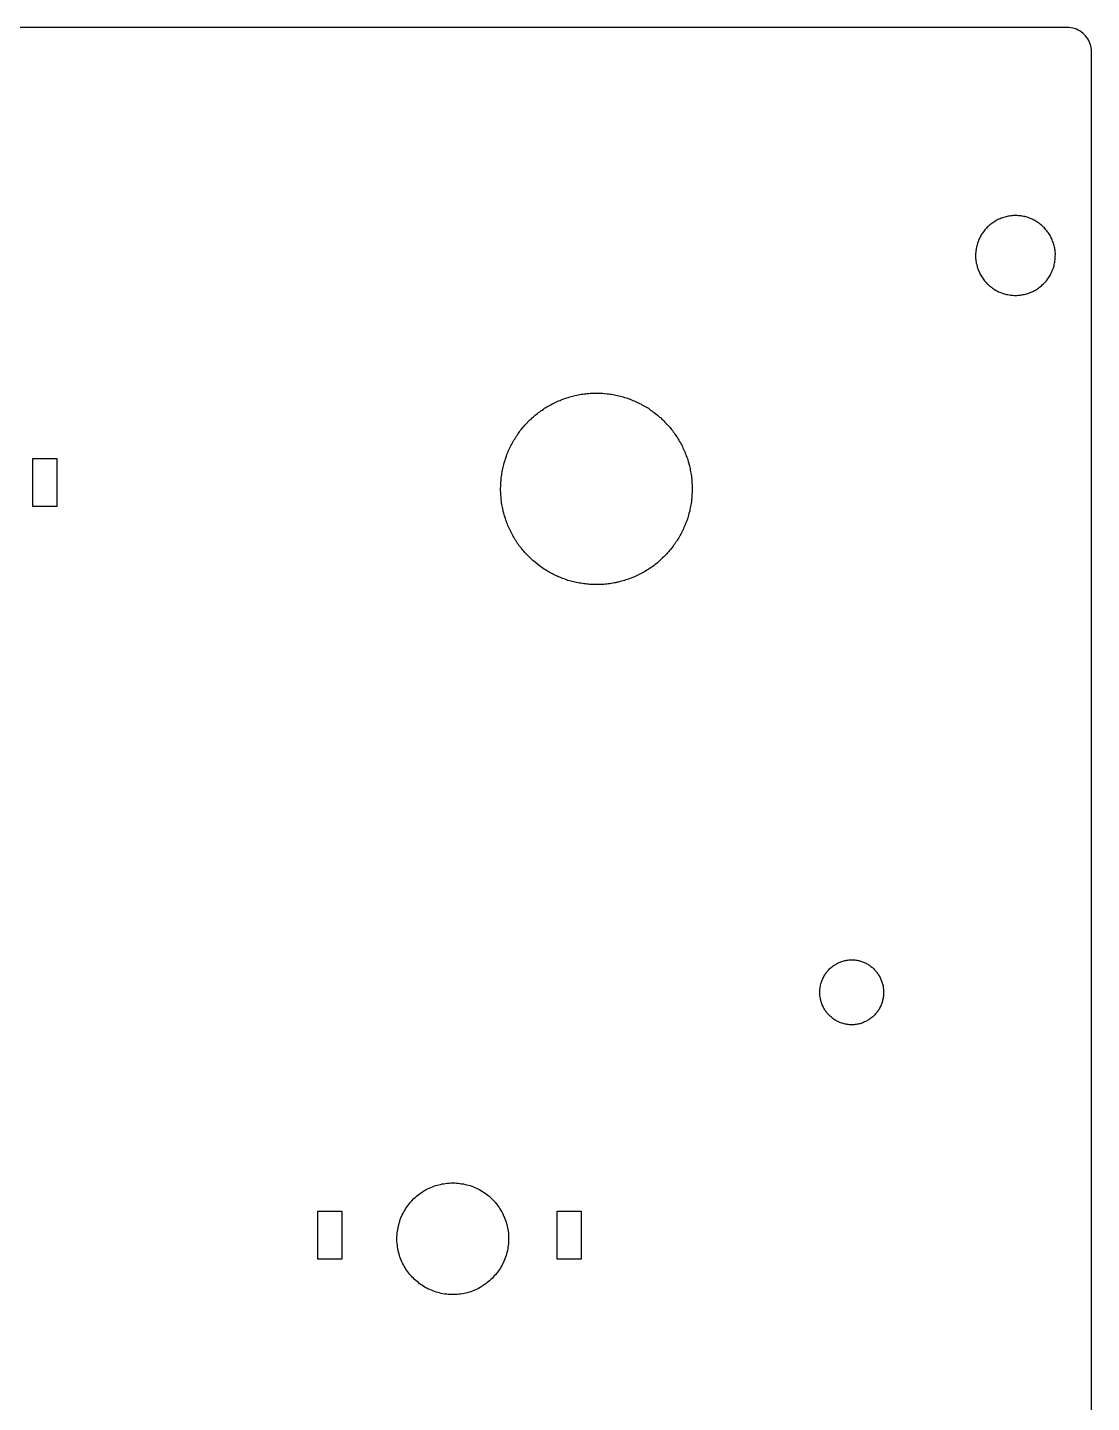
# Model space of a CAD drawing. Extents: x 14 to 160, y 773 to 1209.
# Drawn here: x 93.4 to 160.1, y 867.9 to 954.1 of the extents above; entities that cross this region are included whole.
import ezdxf

# ---------------------------------------------------------------- set-up
doc = ezdxf.new("R2010")
doc.units = 0

msp = doc.modelspace()

# ---------------------------------------------------------------- linework, layer by layer
at = {"layer": 'Bottom'}
for p, q in [((158.601419, 954.077134), (15.466, 954.077)), ((158.658151, 954.070678), (158.601419, 954.077134)), ((158.781089, 954.061236), (158.658151, 954.070678)), ((158.90088, 954.036058), (158.781089, 954.061236)), ((159.01436, 954.004504), (158.90088, 954.036058)), ((159.127848, 953.963509), (159.01436, 954.004504)), ((159.23187, 953.916218), (159.127848, 953.963509)), ((159.3359, 953.859486), (159.23187, 953.916218)), ((159.43362, 953.793312), (159.3359, 953.859486)), ((159.531348, 953.720844), (159.43362, 953.793312)), ((159.619609, 953.642), (159.531348, 953.720844)), ((159.701576, 953.553738), (159.619609, 953.642)), ((159.78034, 953.456019), (159.701576, 953.553738)), ((159.846514, 953.358291), (159.78034, 953.456019)), ((159.903246, 953.254269), (159.846514, 953.358291)), ((159.950536, 953.150239), (159.903246, 953.254269)), ((159.991531, 953.036751), (159.950536, 953.150239)), ((160.023085, 952.923271), (159.991531, 953.036751)), ((160.048263, 952.80348), (160.023085, 952.923271)), ((160.064, 952.69), (160.048263, 952.80348)), ((160.063544, 952.624554), (160.064, 952.69)), ((160.07, 952.593), (160.063544, 952.624554)), ((160.069882, 774.560965), (160.07, 952.593)), ((154.140372, 941.996884), (154.074198, 941.96533)), ((154.203399, 942.037879), (154.140372, 941.996884)), ((154.275867, 942.069433), (154.203399, 942.037879)), ((154.348336, 942.091464), (154.275867, 942.069433)), ((154.41451, 942.126165), (154.348336, 942.091464)), ((154.486979, 942.148277), (154.41451, 942.126165)), ((154.631989, 942.198714), (154.486979, 942.148277)), ((154.713947, 942.214451), (154.631989, 942.198714)), ((154.786416, 942.230187), (154.713947, 942.214451)), ((154.86526, 942.245924), (154.786416, 942.230187)), ((154.937729, 942.26166), (154.86526, 942.245924)), ((155.019687, 942.271102), (154.937729, 942.26166)), ((155.098531, 942.277558), (155.019687, 942.271102)), ((155.171, 942.287), (155.098531, 942.277558)), ((155.414578, 942.287957), (155.171, 942.287)), ((155.496537, 942.278515), (155.414578, 942.287957)), ((155.575381, 942.272059), (155.496537, 942.278515)), ((155.657348, 942.262617), (155.575381, 942.272059)), ((155.729816, 942.246881), (155.657348, 942.262617)), ((155.811775, 942.240425), (155.729816, 942.246881)), ((155.884324, 942.221541), (155.811775, 942.240425)), ((155.963088, 942.19951), (155.884324, 942.221541)), ((156.035637, 942.183773), (155.963088, 942.19951)), ((156.108105, 942.158595), (156.035637, 942.183773)), ((156.180574, 942.127041), (156.108105, 942.158595)), ((156.246748, 942.101863), (156.180574, 942.127041)), ((156.39175, 942.038836), (156.246748, 942.101863)), ((156.457924, 942.004135), (156.39175, 942.038836)), ((156.520951, 941.972582), (156.457924, 942.004135)), ((153.20426, 941.148872), (153.163265, 941.082698)), ((153.25155, 941.205604), (153.20426, 941.148872)), ((153.292546, 941.268631), (153.25155, 941.205604)), ((153.339836, 941.325363), (153.292546, 941.268631)), ((153.390274, 941.391537), (153.339836, 941.325363)), ((153.484846, 941.505017), (153.390274, 941.391537)), ((153.535283, 941.552307), (153.484846, 941.505017)), ((153.592016, 941.609039), (153.535283, 941.552307)), ((153.648748, 941.65633), (153.592016, 941.609039)), ((153.70548, 941.706767), (153.648748, 941.65633)), ((153.759065, 941.754057), (153.70548, 941.706767)), ((153.825239, 941.795053), (153.759065, 941.754057)), ((153.881971, 941.842343), (153.825239, 941.795053)), ((153.944997, 941.883339), (153.881971, 941.842343)), ((154.011171, 941.924334), (153.944997, 941.883339)), ((154.074198, 941.96533), (154.011171, 941.924334)), ((156.583977, 941.931586), (156.520951, 941.972582)), ((156.650151, 941.89059), (156.583977, 941.931586)), ((156.713178, 941.852742), (156.650151, 941.89059)), ((156.779352, 941.811746), (156.713178, 941.852742)), ((156.836084, 941.764456), (156.779352, 941.811746)), ((156.892816, 941.714019), (156.836084, 941.764456)), ((156.955843, 941.666729), (156.892816, 941.714019)), ((157.006281, 941.616291), (156.955843, 941.666729)), ((157.063013, 941.562706), (157.006281, 941.616291)), ((157.116597, 941.512269), (157.063013, 941.562706)), ((157.167035, 941.455537), (157.116597, 941.512269)), ((157.214325, 941.398805), (157.167035, 941.455537)), ((157.264763, 941.342072), (157.214325, 941.398805)), ((157.312053, 941.279046), (157.264763, 941.342072)), ((157.353048, 941.222314), (157.312053, 941.279046)), ((157.390897, 941.159287), (157.353048, 941.222314)), ((157.431892, 941.093113), (157.390897, 941.159287)), ((152.857412, 940.301062), (152.841675, 940.228594)), ((152.873148, 940.383029), (152.857412, 940.301062)), ((152.898326, 940.455498), (152.873148, 940.383029)), ((152.920358, 940.527966), (152.898326, 940.455498)), ((152.936094, 940.600516), (152.920358, 940.527966)), ((152.970795, 940.672984), (152.936094, 940.600516)), ((152.992907, 940.745533), (152.970795, 940.672984)), ((153.027608, 940.818002), (152.992907, 940.745533)), ((153.059162, 940.881029), (153.027608, 940.818002)), ((153.090715, 940.947203), (153.059162, 940.881029)), ((153.131711, 941.019671), (153.090715, 940.947203)), ((153.163265, 941.082698), (153.131711, 941.019671)), ((157.472888, 941.030086), (157.431892, 941.093113)), ((157.513883, 940.963912), (157.472888, 941.030086)), ((157.545437, 940.900885), (157.513883, 940.963912)), ((157.576991, 940.828417), (157.545437, 940.900885)), ((157.611692, 940.762243), (157.576991, 940.828417)), ((157.633804, 940.689694), (157.611692, 940.762243)), ((157.668505, 940.617225), (157.633804, 940.689694)), ((157.690536, 940.544756), (157.668505, 940.617225)), ((157.706272, 940.472207), (157.690536, 940.544756)), ((157.731451, 940.399739), (157.706272, 940.472207)), ((157.747187, 940.31778), (157.731451, 940.399739)), ((157.762924, 940.24523), (157.747187, 940.31778)), ((152.816335, 939.995371), (152.806893, 939.913412)), ((152.806893, 939.913412), (152.807, 939.608)), ((152.807, 939.608), (152.816442, 939.526041)), ((152.825777, 940.074134), (152.816335, 939.995371)), ((152.816442, 939.526041), (152.825884, 939.453492)), ((152.832233, 940.14975), (152.825777, 940.074134)), ((152.825884, 939.453492), (152.84162, 939.374729)), ((152.841675, 940.228594), (152.832233, 940.14975)), ((157.77866, 940.166467), (157.762924, 940.24523)), ((157.772228, 939.375098), (157.778684, 939.453861)), ((157.788102, 940.093918), (157.77866, 940.166467)), ((157.778684, 939.453861), (157.794421, 939.52641)), ((157.794558, 940.011959), (157.788102, 940.093918)), ((157.794, 939.608), (157.803442, 939.689959)), ((157.794421, 939.52641), (157.794, 939.608)), ((157.804, 939.93), (157.794558, 940.011959)), ((157.803442, 939.689959), (157.804, 939.93)), ((152.84162, 939.374729), (152.848076, 939.302179)), ((152.848076, 939.302179), (152.873255, 939.22022)), ((152.873255, 939.22022), (152.904808, 939.07521)), ((152.904808, 939.07521), (152.929987, 939.002742)), ((152.929987, 939.002742), (152.952018, 938.930273)), ((152.952018, 938.930273), (152.986719, 938.857724)), ((152.986719, 938.857724), (153.008831, 938.785255)), ((153.008831, 938.785255), (153.043532, 938.712706)), ((153.043532, 938.712706), (153.075085, 938.646532)), ((153.075085, 938.646532), (153.116081, 938.583505)), ((153.116081, 938.583505), (153.153929, 938.517331)), ((157.456933, 938.517692), (157.497929, 938.583866)), ((157.497929, 938.583866), (157.529483, 938.646893)), ((157.529483, 938.646893), (157.561036, 938.713067)), ((157.561036, 938.713067), (157.59259, 938.785616)), ((157.59259, 938.785616), (157.627291, 938.858085)), ((157.627291, 938.858085), (157.649403, 938.930634)), ((157.649403, 938.930634), (157.684104, 939.003103)), ((157.684104, 939.003103), (157.69984, 939.075572)), ((157.69984, 939.075572), (157.721872, 939.148121)), ((157.721872, 939.148121), (157.740755, 939.220589)), ((157.740755, 939.220589), (157.756492, 939.302548)), ((157.756492, 939.302548), (157.772228, 939.375098)), ((153.153929, 938.517331), (153.18863, 938.454305)), ((153.18863, 938.454305), (153.229626, 938.388131)), ((153.229626, 938.388131), (153.276916, 938.325104)), ((153.276916, 938.325104), (153.317912, 938.268372)), ((153.317912, 938.268372), (153.365202, 938.205345)), ((153.365202, 938.205345), (153.412492, 938.148613)), ((153.412492, 938.148613), (153.46293, 938.091881)), ((153.46293, 938.091881), (153.519662, 938.041443)), ((153.519662, 938.041443), (153.566952, 937.984711)), ((153.566952, 937.984711), (153.68044, 937.890139)), ((153.68044, 937.890139), (153.737172, 937.839701)), ((153.737172, 937.839701), (153.800199, 937.792411)), ((153.800199, 937.792411), (153.856931, 937.745121)), ((153.856931, 937.745121), (153.923105, 937.704125)), ((153.923105, 937.704125), (153.986131, 937.66313)), ((156.624755, 937.663483), (156.690929, 937.704479)), ((156.690929, 937.704479), (156.753956, 937.745474)), ((156.753956, 937.745474), (156.810688, 937.792764)), ((156.810688, 937.792764), (156.876862, 937.840055)), ((156.876862, 937.840055), (156.933594, 937.890492)), ((156.933594, 937.890492), (156.987179, 937.937782)), ((156.987179, 937.937782), (157.037616, 937.985072)), ((157.037616, 937.985072), (157.094348, 938.041805)), ((157.094348, 938.041805), (157.141639, 938.092242)), ((157.141639, 938.092242), (157.198371, 938.148974)), ((157.198371, 938.148974), (157.245661, 938.205706)), ((157.245661, 938.205706), (157.286656, 938.268733)), ((157.286656, 938.268733), (157.337094, 938.325465)), ((157.337094, 938.325465), (157.374942, 938.388492)), ((157.374942, 938.388492), (157.415938, 938.454666)), ((157.415938, 938.454666), (157.456933, 938.517692)), ((153.986131, 937.66313), (154.052305, 937.622134)), ((154.052305, 937.622134), (154.115332, 937.590581)), ((154.115332, 937.590581), (154.181506, 937.549585)), ((154.181506, 937.549585), (154.244533, 937.518031)), ((154.244533, 937.518031), (154.317001, 937.486478)), ((154.317001, 937.486478), (154.38947, 937.461299)), ((154.38947, 937.461299), (154.461939, 937.429745)), ((154.461939, 937.429745), (154.534407, 937.404567)), ((154.534407, 937.404567), (154.606957, 937.388831)), ((154.606957, 937.388831), (154.679425, 937.363652)), ((154.679425, 937.363652), (154.751894, 937.347916)), ((154.751894, 937.347916), (154.833861, 937.332179)), ((154.833861, 937.332179), (154.906329, 937.316443)), ((154.906329, 937.316443), (154.988288, 937.307001)), ((154.988288, 937.307001), (155.067132, 937.300545)), ((155.067132, 937.300545), (155.139601, 937.291103)), ((155.139601, 937.291103), (155.22156, 937.284647)), ((155.22156, 937.284647), (155.301, 937.285)), ((155.301, 937.285), (155.383, 937.285)), ((155.383, 937.285), (155.464967, 937.291456)), ((155.464967, 937.291456), (155.54373, 937.300898)), ((155.54373, 937.300898), (155.625689, 937.307354)), ((155.625689, 937.307354), (155.698158, 937.316796)), ((155.698158, 937.316796), (155.777002, 937.332532)), ((155.777002, 937.332532), (155.852618, 937.348269)), ((155.852618, 937.348269), (155.931461, 937.364005)), ((155.931461, 937.364005), (156.00393, 937.389184)), ((156.00393, 937.389184), (156.076399, 937.40492)), ((156.076399, 937.40492), (156.148867, 937.430099)), ((156.148867, 937.430099), (156.221417, 937.461652)), ((156.221417, 937.461652), (156.293885, 937.486831)), ((156.293885, 937.486831), (156.360059, 937.518384)), ((156.360059, 937.518384), (156.432528, 937.549938)), ((156.432528, 937.549938), (156.495554, 937.590934)), ((156.495554, 937.590934), (156.561728, 937.622487)), ((156.561728, 937.622487), (156.624755, 937.663483)), ((126.92675, 930.777773), (127.008717, 930.812474)), ((127.008717, 930.812474), (127.096978, 930.834586)), ((127.096978, 930.834586), (127.185248, 930.869287)), ((127.185248, 930.869287), (127.276665, 930.891399)), ((127.276665, 930.891399), (127.364927, 930.922952)), ((127.364927, 930.922952), (127.541458, 930.97339)), ((127.541458, 930.97339), (127.629727, 930.989126)), ((127.629727, 930.989126), (127.717989, 931.014305)), ((127.717989, 931.014305), (127.815717, 931.036417)), ((127.815717, 931.036417), (127.903978, 931.052153)), ((127.903978, 931.052153), (128.001706, 931.071037)), ((128.001706, 931.071037), (128.089967, 931.086773)), ((128.089967, 931.086773), (128.187687, 931.10251)), ((128.187687, 931.10251), (128.275957, 931.108966)), ((128.275957, 931.108966), (128.373676, 931.124702)), ((128.373676, 931.124702), (128.468249, 931.134144)), ((128.468249, 931.134144), (128.559666, 931.143586)), ((128.559666, 931.143586), (128.654238, 931.150042)), ((128.654238, 931.150042), (128.752, 931.151)), ((128.752, 931.151), (128.849728, 931.160442)), ((128.849728, 931.160442), (129.042, 931.16)), ((129.042, 931.16), (129.237, 931.16)), ((129.237, 931.16), (129.331564, 931.150558)), ((129.331564, 931.150558), (129.43, 931.15)), ((129.43, 931.15), (129.518262, 931.143544)), ((129.518262, 931.143544), (129.713709, 931.12466)), ((129.713709, 931.12466), (129.808281, 931.108924)), ((129.808281, 931.108924), (129.899698, 931.102468)), ((129.899698, 931.102468), (129.99427, 931.086731)), ((129.99427, 931.086731), (130.082532, 931.070995)), ((130.082532, 931.070995), (130.180251, 931.052111)), ((130.180251, 931.052111), (130.268521, 931.036374)), ((130.268521, 931.036374), (130.356783, 931.014263)), ((130.356783, 931.014263), (130.45451, 930.989084)), ((130.45451, 930.989084), (130.542772, 930.973348)), ((130.542772, 930.973348), (130.634189, 930.948169)), ((130.634189, 930.948169), (130.722459, 930.922991)), ((130.722459, 930.922991), (130.81072, 930.891437)), ((130.81072, 930.891437), (130.89899, 930.869325)), ((130.89899, 930.869325), (130.980949, 930.834624)), ((130.980949, 930.834624), (131.069219, 930.812513)), ((131.069219, 930.812513), (131.15748, 930.777812)), ((125.353802, 929.891768), (125.419976, 929.9485)), ((125.419976, 929.9485), (125.492444, 929.99579)), ((125.492444, 929.99579), (125.564913, 930.052522)), ((125.564913, 930.052522), (125.643757, 930.099812)), ((125.643757, 930.099812), (125.716225, 930.156544)), ((125.716225, 930.156544), (125.791841, 930.206982)), ((125.791841, 930.206982), (125.870685, 930.254272)), ((125.870685, 930.254272), (125.943154, 930.301562)), ((125.943154, 930.301562), (126.025121, 930.342558)), ((126.025121, 930.342558), (126.103884, 930.389848)), ((126.103884, 930.389848), (126.176433, 930.430844)), ((126.176433, 930.430844), (126.258392, 930.481281)), ((126.258392, 930.481281), (126.340351, 930.51913)), ((126.340351, 930.51913), (126.419195, 930.560125)), ((126.419195, 930.560125), (126.507457, 930.601121)), ((126.507457, 930.601121), (126.589424, 930.632674)), ((126.589424, 930.632674), (126.671383, 930.67367)), ((126.671383, 930.67367), (126.759644, 930.705224)), ((126.759644, 930.705224), (126.838488, 930.746219)), ((126.838488, 930.746219), (126.92675, 930.777773)), ((131.15748, 930.777812), (131.239439, 930.746258)), ((131.239439, 930.746258), (131.327709, 930.705262)), ((131.327709, 930.705262), (131.406553, 930.673709)), ((131.406553, 930.673709), (131.494814, 930.632713)), ((131.494814, 930.632713), (131.576773, 930.601159)), ((131.576773, 930.601159), (131.65874, 930.560164)), ((131.65874, 930.560164), (131.737503, 930.519168)), ((131.737503, 930.519168), (131.819462, 930.48132)), ((131.819462, 930.48132), (131.898306, 930.430882)), ((131.898306, 930.430882), (131.980265, 930.389887)), ((131.980265, 930.389887), (132.062232, 930.342597)), ((132.062232, 930.342597), (132.134701, 930.301601)), ((132.134701, 930.301601), (132.213545, 930.254311)), ((132.213545, 930.254311), (132.295504, 930.207021)), ((132.295504, 930.207021), (132.367972, 930.156583)), ((132.367972, 930.156583), (132.440521, 930.099851)), ((132.440521, 930.099851), (132.51299, 930.052561)), ((132.51299, 930.052561), (132.585459, 929.995829)), ((132.585459, 929.995829), (132.658008, 929.948538)), ((132.658008, 929.948538), (132.875519, 929.778309)), ((124.442941, 929.018723), (124.505968, 929.084897)), ((124.505968, 929.084897), (124.5627, 929.157366)), ((124.5627, 929.157366), (124.619432, 929.220393)), ((124.619432, 929.220393), (124.877922, 929.478883)), ((124.877922, 929.478883), (124.944096, 929.535615)), ((124.944096, 929.535615), (125.007122, 929.601789)), ((125.007122, 929.601789), (125.073296, 929.658521)), ((125.073296, 929.658521), (125.145765, 929.721548)), ((125.145765, 929.721548), (125.208792, 929.77828)), ((125.208792, 929.77828), (125.353802, 929.891768)), ((132.875519, 929.778309), (132.941693, 929.721577)), ((132.941693, 929.721577), (133.00472, 929.658551)), ((133.00472, 929.658551), (133.077188, 929.601819)), ((133.077188, 929.601819), (133.143362, 929.535645)), ((133.143362, 929.535645), (133.206389, 929.478912)), ((133.206389, 929.478912), (133.272563, 929.415886)), ((133.272563, 929.415886), (133.33559, 929.349712)), ((133.33559, 929.349712), (133.401764, 929.286685)), ((133.401764, 929.286685), (133.458496, 929.220511)), ((133.458496, 929.220511), (133.521522, 929.157484)), ((133.521522, 929.157484), (133.578255, 929.085016)), ((133.578255, 929.085016), (133.634987, 929.018842)), ((123.828225, 928.132952), (123.869221, 928.205421)), ((123.869221, 928.205421), (123.919658, 928.284265)), ((123.919658, 928.284265), (123.966948, 928.366223)), ((123.966948, 928.366223), (124.014239, 928.438773)), ((124.014239, 928.438773), (124.064676, 928.511241)), ((124.064676, 928.511241), (124.121408, 928.5932)), ((124.121408, 928.5932), (124.168698, 928.66575)), ((124.168698, 928.66575), (124.225431, 928.738218)), ((124.225431, 928.738218), (124.272721, 928.810687)), ((124.272721, 928.810687), (124.329453, 928.873713)), ((124.329453, 928.873713), (124.442941, 929.018723)), ((133.634987, 929.018842), (133.748475, 928.873832)), ((133.748475, 928.873832), (133.805207, 928.810805)), ((133.805207, 928.810805), (133.861939, 928.738336)), ((133.861939, 928.738336), (133.915524, 928.665868)), ((133.915524, 928.665868), (133.965961, 928.593319)), ((133.965961, 928.593319), (134.013251, 928.51136)), ((134.013251, 928.51136), (134.069983, 928.438891)), ((134.069983, 928.438891), (134.117274, 928.366342)), ((134.117274, 928.366342), (134.167711, 928.284383)), ((134.167711, 928.284383), (134.208707, 928.205539)), ((134.208707, 928.205539), (134.255997, 928.13307)), ((123.434006, 927.31024), (123.475001, 927.389003)), ((123.475001, 927.389003), (123.506555, 927.477273)), ((123.506555, 927.477273), (123.538109, 927.559232)), ((123.538109, 927.559232), (123.579104, 927.647501)), ((123.579104, 927.647501), (123.6201, 927.72946)), ((123.6201, 927.72946), (123.661095, 927.808304)), ((123.661095, 927.808304), (123.698944, 927.890263)), ((123.698944, 927.890263), (123.739939, 927.969026)), ((123.739939, 927.969026), (123.780935, 928.050993)), ((123.780935, 928.050993), (123.828225, 928.132952)), ((134.255997, 928.13307), (134.303287, 928.051111)), ((134.303287, 928.051111), (134.344283, 927.969144)), ((134.344283, 927.969144), (134.385278, 927.890381)), ((134.385278, 927.890381), (134.426274, 927.808422)), ((134.426274, 927.808422), (134.46727, 927.729578)), ((134.46727, 927.729578), (134.505118, 927.64762)), ((134.505118, 927.64762), (134.539819, 927.55935)), ((134.539819, 927.55935), (134.577667, 927.477391)), ((134.577667, 927.477391), (134.612368, 927.389121)), ((134.612368, 927.389121), (134.643922, 927.310358)), ((93.7292, 924.064), (93.7292, 927.068)), ((93.7292, 927.068), (95.2297, 927.068)), ((95.2297, 927.068), (95.2297, 924.064)), ((123.159787, 926.332979), (123.191341, 926.50951)), ((123.191341, 926.50951), (123.216519, 926.60723)), ((123.216519, 926.60723), (123.241698, 926.6955)), ((123.241698, 926.6955), (123.263729, 926.783761)), ((123.263729, 926.783761), (123.314166, 926.960292)), ((123.314166, 926.960292), (123.34572, 927.051717)), ((123.34572, 927.051717), (123.377274, 927.139979)), ((123.377274, 927.139979), (123.402452, 927.218823)), ((123.402452, 927.218823), (123.434006, 927.31024)), ((134.643922, 927.310358), (134.675476, 927.218941)), ((134.675476, 927.218941), (134.707029, 927.140097)), ((134.707029, 927.140097), (134.74173, 927.051836)), ((134.74173, 927.051836), (134.763761, 926.960411)), ((134.763761, 926.960411), (134.795315, 926.872149)), ((134.795315, 926.872149), (134.870931, 926.607348)), ((134.870931, 926.607348), (134.886667, 926.509628)), ((134.886667, 926.509628), (134.908699, 926.421367)), ((123.055442, 925.58272), (123.061898, 925.677292)), ((123.061898, 925.677292), (123.07134, 925.775012)), ((123.07134, 925.775012), (123.077796, 925.863281)), ((123.077796, 925.863281), (123.093532, 925.961001)), ((123.093532, 925.961001), (123.112416, 926.04927)), ((123.112416, 926.04927), (123.118872, 926.14699)), ((123.118872, 926.14699), (123.134609, 926.23526)), ((123.134609, 926.23526), (123.159787, 926.332979)), ((134.908699, 926.421367), (134.924435, 926.333097)), ((134.924435, 926.333097), (134.943319, 926.235377)), ((134.943319, 926.235377), (134.974873, 926.058846)), ((134.974873, 926.058846), (134.990609, 925.961119)), ((134.990609, 925.961119), (134.997065, 925.863399)), ((134.997065, 925.863399), (135.015949, 925.775129)), ((135.015949, 925.775129), (135.022405, 925.67741)), ((135.022405, 925.67741), (135.031847, 925.582838)), ((123.039, 925.196), (123.045456, 925.293728)), ((123.039544, 925.041728), (123.039, 925.196)), ((123.046, 924.944), (123.039544, 925.041728)), ((123.045456, 925.293728), (123.046, 925.485)), ((123.046, 925.485), (123.055442, 925.58272)), ((123.046018, 924.849334), (123.046, 924.944)), ((123.05546, 924.751607), (123.046018, 924.849334)), ((135.031544, 924.81673), (135.022102, 924.719011)), ((135.031847, 925.582838), (135.031, 925.485)), ((135.031, 925.485), (135.037456, 925.38728)), ((135.038, 924.905), (135.031544, 924.81673)), ((135.037456, 925.38728), (135.038, 924.905)), ((95.2297, 924.064), (93.7292, 924.064)), ((123.061916, 924.663345), (123.05546, 924.751607)), ((123.071358, 924.565617), (123.061916, 924.663345)), ((123.077814, 924.467898), (123.071358, 924.565617)), ((123.093551, 924.379636), (123.077814, 924.467898)), ((123.102993, 924.285064), (123.093551, 924.379636)), ((123.118729, 924.187336), (123.102993, 924.285064)), ((123.150283, 924.010805), (123.118729, 924.187336)), ((123.169167, 923.913085), (123.150283, 924.010805)), ((123.191198, 923.824824), (123.169167, 923.913085)), ((134.924213, 923.968751), (134.902182, 923.880489)), ((134.943097, 924.057021), (134.924213, 923.968751)), ((134.958833, 924.15474), (134.943097, 924.057021)), ((134.97457, 924.24301), (134.958833, 924.15474)), ((134.990306, 924.337574), (134.97457, 924.24301)), ((134.996762, 924.435302), (134.990306, 924.337574)), ((135.006204, 924.523563), (134.996762, 924.435302)), ((135.015646, 924.621291), (135.006204, 924.523563)), ((135.022102, 924.719011), (135.015646, 924.621291)), ((123.206934, 923.733399), (123.191198, 923.824824)), ((123.232113, 923.645137), (123.206934, 923.733399)), ((123.257291, 923.550565), (123.232113, 923.645137)), ((123.279322, 923.459148), (123.257291, 923.550565)), ((123.314023, 923.370886), (123.279322, 923.459148)), ((123.336135, 923.292042), (123.314023, 923.370886)), ((123.370836, 923.203773), (123.336135, 923.292042)), ((123.40239, 923.112356), (123.370836, 923.203773)), ((123.433943, 923.024094), (123.40239, 923.112356)), ((134.668878, 923.079793), (134.634177, 922.991531)), ((134.700432, 923.161752), (134.668878, 923.079793)), ((134.763459, 923.338283), (134.700432, 923.161752)), ((134.813896, 923.514814), (134.763459, 923.338283)), ((134.836008, 923.606231), (134.813896, 923.514814)), ((134.886445, 923.782762), (134.836008, 923.606231)), ((134.902182, 923.880489), (134.886445, 923.782762)), ((123.465497, 922.94525), (123.433943, 923.024094)), ((123.497051, 922.853833), (123.465497, 922.94525)), ((123.531752, 922.774989), (123.497051, 922.853833)), ((123.572747, 922.69303), (123.531752, 922.774989)), ((123.610596, 922.604769), (123.572747, 922.69303)), ((123.651591, 922.522802), (123.610596, 922.604769)), ((123.692587, 922.444039), (123.651591, 922.522802)), ((123.733582, 922.36208), (123.692587, 922.444039)), ((123.774578, 922.283236), (123.733582, 922.36208)), ((123.821868, 922.201277), (123.774578, 922.283236)), ((123.862864, 922.128728), (123.821868, 922.201277)), ((134.287248, 922.24755), (134.246252, 922.168706)), ((134.337685, 922.329509), (134.287248, 922.24755)), ((134.375534, 922.411476), (134.337685, 922.329509)), ((134.416529, 922.490239), (134.375534, 922.411476)), ((134.457525, 922.572198), (134.416529, 922.490239)), ((134.498521, 922.651042), (134.457525, 922.572198)), ((134.530074, 922.742459), (134.498521, 922.651042)), ((134.57107, 922.821302), (134.530074, 922.742459)), ((134.602624, 922.909564), (134.57107, 922.821302)), ((134.634177, 922.991531), (134.602624, 922.909564)), ((123.910154, 922.046769), (123.862864, 922.128728)), ((123.957444, 921.967925), (123.910154, 922.046769)), ((124.007882, 921.895456), (123.957444, 921.967925)), ((124.055172, 921.822988), (124.007882, 921.895456)), ((124.102462, 921.741021), (124.055172, 921.822988)), ((124.159194, 921.668552), (124.102462, 921.741021)), ((124.209632, 921.596083), (124.159194, 921.668552)), ((124.266364, 921.523534), (124.209632, 921.596083)), ((124.323096, 921.460507), (124.266364, 921.523534)), ((124.379828, 921.387958), (124.323096, 921.460507)), ((124.433413, 921.312342), (124.379828, 921.387958)), ((124.490145, 921.249316), (124.433413, 921.312342)), ((133.681965, 921.352352), (133.625233, 921.289326)), ((133.852194, 921.569863), (133.681965, 921.352352)), ((133.899484, 921.642332), (133.852194, 921.569863)), ((133.956217, 921.714801), (133.899484, 921.642332)), ((134.006654, 921.790416), (133.956217, 921.714801)), ((134.053944, 921.862966), (134.006654, 921.790416)), ((134.101234, 921.941729), (134.053944, 921.862966)), ((134.151672, 922.014278), (134.101234, 921.941729)), ((134.198962, 922.096237), (134.151672, 922.014278)), ((134.246252, 922.168706), (134.198962, 922.096237)), ((124.556319, 921.176847), (124.490145, 921.249316)), ((124.613051, 921.110673), (124.556319, 921.176847)), ((124.676078, 921.047646), (124.613051, 921.110673)), ((124.73281, 920.98462), (124.676078, 921.047646)), ((124.928257, 920.789181), (124.73281, 920.98462)), ((124.991283, 920.732448), (124.928257, 920.789181)), ((125.063752, 920.669422), (124.991283, 920.732448)), ((125.129926, 920.61269), (125.063752, 920.669422)), ((125.192953, 920.555958), (125.129926, 920.61269)), ((125.482965, 920.328989), (125.192953, 920.555958)), ((132.859423, 920.52981), (132.714413, 920.41633)), ((132.925597, 920.586542), (132.859423, 920.52981)), ((132.998065, 920.643274), (132.925597, 920.586542)), ((133.061092, 920.706301), (132.998065, 920.643274)), ((133.127266, 920.763033), (133.061092, 920.706301)), ((133.190293, 920.829207), (133.127266, 920.763033)), ((133.256467, 920.892233), (133.190293, 920.829207)), ((133.319493, 920.958407), (133.256467, 920.892233)), ((133.448742, 921.087656), (133.319493, 920.958407)), ((133.505474, 921.150683), (133.448742, 921.087656)), ((133.568501, 921.216857), (133.505474, 921.150683)), ((133.625233, 921.289326), (133.568501, 921.216857)), ((125.555514, 920.281698), (125.482965, 920.328989)), ((125.627983, 920.224966), (125.555514, 920.281698)), ((125.700451, 920.177676), (125.627983, 920.224966)), ((125.773001, 920.127239), (125.700451, 920.177676)), ((125.854959, 920.079948), (125.773001, 920.127239)), ((125.927428, 920.029511), (125.854959, 920.079948)), ((126.009395, 919.982221), (125.927428, 920.029511)), ((126.088158, 919.93493), (126.009395, 919.982221)), ((126.160708, 919.893935), (126.088158, 919.93493)), ((126.242666, 919.852939), (126.160708, 919.893935)), ((126.32151, 919.805649), (126.242666, 919.852939)), ((126.403477, 919.764653), (126.32151, 919.805649)), ((126.491739, 919.723658), (126.403477, 919.764653)), ((126.573698, 919.692104), (126.491739, 919.723658)), ((126.652542, 919.651109), (126.573698, 919.692104)), ((126.743959, 919.619555), (126.652542, 919.651109)), ((126.822803, 919.578559), (126.743959, 919.619555)), ((131.311645, 919.602874), (131.220228, 919.57132)), ((131.390489, 919.634427), (131.311645, 919.602874)), ((131.478758, 919.675423), (131.390489, 919.634427)), ((131.560717, 919.716419), (131.478758, 919.675423)), ((131.642676, 919.747972), (131.560717, 919.716419)), ((131.72152, 919.788968), (131.642676, 919.747972)), ((131.803479, 919.826816), (131.72152, 919.788968)), ((131.882323, 919.877254), (131.803479, 919.826816)), ((131.964282, 919.918249), (131.882323, 919.877254)), ((132.046241, 919.965539), (131.964282, 919.918249)), ((132.125085, 920.006535), (132.046241, 919.965539)), ((132.197553, 920.053825), (132.125085, 920.006535)), ((132.27952, 920.101115), (132.197553, 920.053825)), ((132.351989, 920.151553), (132.27952, 920.101115)), ((132.424457, 920.208285), (132.351989, 920.151553)), ((132.496926, 920.255575), (132.424457, 920.208285)), ((132.57577, 920.302865), (132.496926, 920.255575)), ((132.651386, 920.359598), (132.57577, 920.302865)), ((132.714413, 920.41633), (132.651386, 920.359598)), ((126.911064, 919.547006), (126.822803, 919.578559)), ((126.993031, 919.515452), (126.911064, 919.547006)), ((127.081293, 919.490273), (126.993031, 919.515452)), ((127.169563, 919.45872), (127.081293, 919.490273)), ((127.257824, 919.424019), (127.169563, 919.45872)), ((127.349241, 919.401988), (127.257824, 919.424019)), ((127.525772, 919.35155), (127.349241, 919.401988)), ((127.614042, 919.329438), (127.525772, 919.35155)), ((127.702303, 919.313702), (127.614042, 919.329438)), ((127.790573, 919.288523), (127.702303, 919.313702)), ((127.888293, 919.272787), (127.790573, 919.288523)), ((127.976562, 919.25705), (127.888293, 919.272787)), ((128.074282, 919.241314), (127.976562, 919.25705)), ((128.162544, 919.22243), (128.074282, 919.241314)), ((128.260271, 919.206694), (128.162544, 919.22243)), ((128.348533, 919.200238), (128.260271, 919.206694)), ((128.446261, 919.190796), (128.348533, 919.200238)), ((128.540825, 919.18434), (128.446261, 919.190796)), ((128.638553, 919.174898), (128.540825, 919.18434)), ((128.736272, 919.168442), (128.638553, 919.174898)), ((128.834, 919.159), (128.736272, 919.168442)), ((129.21228, 919.158558), (128.834, 919.159)), ((129.31, 919.168), (129.21228, 919.158558)), ((129.404405, 919.167739), (129.31, 919.168)), ((129.502125, 919.174195), (129.404405, 919.167739)), ((129.599844, 919.183637), (129.502125, 919.174195)), ((129.697572, 919.190093), (129.599844, 919.183637)), ((129.785834, 919.20583), (129.697572, 919.190093)), ((129.880406, 919.215272), (129.785834, 919.20583)), ((129.971823, 919.231008), (129.880406, 919.215272)), ((130.066395, 919.246745), (129.971823, 919.231008)), ((130.154657, 919.262481), (130.066395, 919.246745)), ((130.252385, 919.278218), (130.154657, 919.262481)), ((130.340646, 919.303396), (130.252385, 919.278218)), ((130.432063, 919.319132), (130.340646, 919.303396)), ((130.520333, 919.344311), (130.432063, 919.319132)), ((130.614905, 919.369489), (130.520333, 919.344311)), ((130.706322, 919.391601), (130.614905, 919.369489)), ((130.794584, 919.416779), (130.706322, 919.391601)), ((130.882853, 919.448333), (130.794584, 919.416779)), ((130.961697, 919.473512), (130.882853, 919.448333)), ((131.053122, 919.505065), (130.961697, 919.473512)), ((131.141384, 919.536619), (131.053122, 919.505065)), ((131.220228, 919.57132), (131.141384, 919.536619)), ((144.199445, 895.446381), (144.312828, 895.497706)), ((144.312828, 895.497706), (144.369479, 895.52014)), ((144.369479, 895.52014), (144.426131, 895.536119)), ((144.426131, 895.536119), (144.479635, 895.555326)), ((144.479635, 895.555326), (144.545728, 895.571304)), ((144.545728, 895.571304), (144.60238, 895.587283)), ((144.60238, 895.587283), (144.665326, 895.603261)), ((144.665326, 895.603261), (144.721977, 895.609717)), ((144.721977, 895.609717), (144.78807, 895.619321)), ((144.78807, 895.619321), (144.851016, 895.628924)), ((144.851016, 895.628924), (144.91711, 895.63538)), ((144.91711, 895.63538), (145.047, 895.636)), ((145.046, 895.636), (145.175, 895.636)), ((145.175, 895.636), (145.231651, 895.629544)), ((145.231651, 895.629544), (145.294597, 895.619941)), ((145.294597, 895.619941), (145.360691, 895.610337)), ((145.360691, 895.610337), (145.423637, 895.603881)), ((145.423637, 895.603881), (145.480288, 895.587903)), ((145.480288, 895.587903), (145.543234, 895.571924)), ((145.543234, 895.571924), (145.599886, 895.555946)), ((145.599886, 895.555946), (145.656537, 895.536739)), ((145.656537, 895.536739), (145.713188, 895.52076)), ((145.713188, 895.52076), (145.779282, 895.498326)), ((145.779282, 895.498326), (145.826491, 895.472744)), ((145.826491, 895.472744), (145.883143, 895.447162)), ((143.288907, 894.583455), (143.320461, 894.634781)), ((143.320461, 894.634781), (143.352014, 894.692481)), ((143.352014, 894.692481), (143.383568, 894.740578)), ((143.383568, 894.740578), (143.418269, 894.788676)), ((143.418269, 894.788676), (143.456117, 894.840001)), ((143.456117, 894.840001), (143.490818, 894.888098)), ((143.490818, 894.888098), (143.528667, 894.92982)), ((143.528667, 894.92982), (143.569582, 894.977917)), ((143.569582, 894.977917), (143.610577, 895.019639)), ((143.610577, 895.019639), (143.657787, 895.070883)), ((143.657787, 895.070883), (143.698782, 895.109377)), ((143.698782, 895.109377), (143.749139, 895.151099)), ((143.749139, 895.151099), (143.786987, 895.183218)), ((143.786987, 895.183218), (143.837425, 895.22494)), ((143.837425, 895.22494), (143.884634, 895.257058)), ((143.884634, 895.257058), (143.931844, 895.29878)), ((143.931844, 895.29878), (143.988495, 895.330899)), ((143.988495, 895.330899), (144.038933, 895.356481)), ((144.038933, 895.356481), (144.086142, 895.388599)), ((144.086142, 895.388599), (144.142794, 895.423865)), ((144.142794, 895.423865), (144.199445, 895.446381)), ((145.883143, 895.447162), (145.939794, 895.424647)), ((145.939794, 895.424647), (145.996445, 895.389381)), ((145.996445, 895.389381), (146.043655, 895.366946)), ((146.043655, 895.366946), (146.100306, 895.33168)), ((146.100306, 895.33168), (146.147516, 895.299562)), ((146.147516, 895.299562), (146.197953, 895.25784)), ((146.197953, 895.25784), (146.245243, 895.225721)), ((146.245243, 895.225721), (146.292453, 895.183999)), ((146.292453, 895.183999), (146.34289, 895.151881)), ((146.34289, 895.151881), (146.383805, 895.110159)), ((146.383805, 895.110159), (146.431015, 895.071665)), ((146.431015, 895.071665), (146.47201, 895.02034)), ((146.47201, 895.02034), (146.513006, 894.978618)), ((146.513006, 894.978618), (146.550854, 894.930521)), ((146.550854, 894.930521), (146.591769, 894.888799)), ((146.591769, 894.888799), (146.623323, 894.840702)), ((146.623323, 894.840702), (146.664318, 894.789376)), ((146.664318, 894.789376), (146.695872, 894.741279)), ((146.695872, 894.741279), (146.730573, 894.693182)), ((146.730573, 894.693182), (146.762127, 894.635481)), ((146.762127, 894.635481), (146.793681, 894.584156)), ((143.046, 893.747), (143.052456, 893.814304)), ((143.046544, 893.493701), (143.046, 893.747)), ((143.052456, 893.814304), (143.061898, 893.872004)), ((143.061898, 893.872004), (143.068354, 893.93608)), ((143.068354, 893.93608), (143.087238, 894.003384)), ((143.087238, 894.003384), (143.093694, 894.061084)), ((143.093694, 894.061084), (143.10943, 894.12516)), ((143.10943, 894.12516), (143.125167, 894.182861)), ((143.125167, 894.182861), (143.14405, 894.240561)), ((143.14405, 894.240561), (143.166082, 894.298262)), ((143.166082, 894.298262), (143.19126, 894.362337)), ((143.19126, 894.362337), (143.206996, 894.413582)), ((143.206996, 894.413582), (143.23855, 894.471282)), ((143.23855, 894.471282), (143.263729, 894.528983)), ((143.263729, 894.528983), (143.288907, 894.583455)), ((146.793681, 894.584156), (146.818859, 894.529684)), ((146.818859, 894.529684), (146.850413, 894.471983)), ((146.850413, 894.471983), (146.875591, 894.414283)), ((146.875591, 894.414283), (146.897622, 894.363038)), ((146.897622, 894.363038), (146.916506, 894.298962)), ((146.916506, 894.298962), (146.938618, 894.241262)), ((146.938618, 894.241262), (146.954354, 894.183561)), ((146.954354, 894.183561), (146.973238, 894.125861)), ((146.973238, 894.125861), (146.988975, 894.061785)), ((146.988975, 894.061785), (147.004711, 894.004085)), ((147.004711, 894.004085), (147.011167, 893.936781)), ((147.011167, 893.936781), (147.020609, 893.872705)), ((147.020609, 893.872705), (147.027065, 893.815005)), ((147.027065, 893.815005), (147.036507, 893.747701)), ((147.036507, 893.747701), (147.037, 893.484)), ((143.053, 893.436), (143.046544, 893.493701)), ((143.052511, 893.37265), (143.053, 893.436)), ((143.061953, 893.305346), (143.052511, 893.37265)), ((143.07769, 893.24127), (143.061953, 893.305346)), ((143.087132, 893.183569), (143.07769, 893.24127)), ((143.102868, 893.116266), (143.087132, 893.183569)), ((143.134422, 893.000865), (143.102868, 893.116266)), ((143.150158, 892.936789), (143.134422, 893.000865)), ((143.175337, 892.879088), (143.150158, 892.936789)), ((143.197368, 892.821388), (143.175337, 892.879088)), ((146.922978, 892.926743), (146.907241, 892.869042)), ((146.948156, 892.984443), (146.922978, 892.926743)), ((146.963893, 893.042144), (146.948156, 892.984443)), ((146.979629, 893.109447), (146.963893, 893.042144)), ((146.995366, 893.167148), (146.979629, 893.109447)), ((147.004807, 893.231224), (146.995366, 893.167148)), ((147.020544, 893.288924), (147.004807, 893.231224)), ((147.027, 893.353), (147.020544, 893.288924)), ((147.027558, 893.419924), (147.027, 893.353)), ((147.037, 893.484), (147.027558, 893.419924)), ((143.247725, 892.705979), (143.197368, 892.821388)), ((143.269756, 892.657882), (143.247725, 892.705979)), ((143.304457, 892.600181), (143.269756, 892.657882)), ((143.336011, 892.552084), (143.304457, 892.600181)), ((143.367564, 892.494383), (143.336011, 892.552084)), ((143.399118, 892.443058), (143.367564, 892.494383)), ((143.433819, 892.394961), (143.399118, 892.443058)), ((143.471667, 892.346864), (143.433819, 892.394961)), ((143.506368, 892.295539), (143.471667, 892.346864)), ((143.547364, 892.253817), (143.506368, 892.295539)), ((143.585212, 892.20572), (143.547364, 892.253817)), ((143.626127, 892.163998), (143.585212, 892.20572)), ((143.673337, 892.122276), (143.626127, 892.163998)), ((143.714332, 892.083782), (143.673337, 892.122276)), ((143.764689, 892.04206), (143.714332, 892.083782)), ((143.811979, 892.000338), (143.764689, 892.04206)), ((146.311514, 892.032022), (146.261076, 891.993528)), ((146.358723, 892.073744), (146.311514, 892.032022)), ((146.399638, 892.115466), (146.358723, 892.073744)), ((146.446928, 892.157187), (146.399638, 892.115466)), ((146.487924, 892.198909), (146.446928, 892.157187)), ((146.52892, 892.247006), (146.487924, 892.198909)), ((146.569915, 892.288728), (146.52892, 892.247006)), ((146.607764, 892.336826), (146.569915, 892.288728)), ((146.642465, 892.384923), (146.607764, 892.336826)), ((146.680313, 892.436248), (146.642465, 892.384923)), ((146.715014, 892.484345), (146.680313, 892.436248)), ((146.746568, 892.532442), (146.715014, 892.484345)), ((146.778121, 892.590143), (146.746568, 892.532442)), ((146.8033, 892.641468), (146.778121, 892.590143)), ((146.834853, 892.699169), (146.8033, 892.641468)), ((146.860032, 892.756869), (146.834853, 892.699169)), ((146.882063, 892.81457), (146.860032, 892.756869)), ((146.907241, 892.869042), (146.882063, 892.81457)), ((143.859189, 891.968219), (143.811979, 892.000338)), ((143.909626, 891.926498), (143.859189, 891.968219)), ((144.004118, 891.862422), (143.909626, 891.926498)), ((144.060769, 891.827156), (144.004118, 891.862422)), ((144.111126, 891.804721), (144.060769, 891.827156)), ((144.167777, 891.769455), (144.111126, 891.804721)), ((144.224429, 891.74694), (144.167777, 891.769455)), ((144.277933, 891.721358), (144.224429, 891.74694)), ((144.334584, 891.695776), (144.277933, 891.721358)), ((144.447967, 891.663658), (144.334584, 891.695776)), ((144.504619, 891.638076), (144.447967, 891.663658)), ((144.570712, 891.622097), (144.504619, 891.638076)), ((144.627363, 891.615641), (144.570712, 891.622097)), ((144.690309, 891.599663), (144.627363, 891.615641)), ((144.746961, 891.590059), (144.690309, 891.599663)), ((144.809907, 891.583603), (144.746961, 891.590059)), ((144.876, 891.574), (144.809907, 891.583603)), ((144.938907, 891.573603), (144.876, 891.574)), ((145.005, 891.564), (144.938907, 891.573603)), ((145.067907, 891.564397), (145.005, 891.564)), ((145.134, 891.574), (145.067907, 891.564397)), ((145.196877, 891.573565), (145.134, 891.574)), ((145.26297, 891.583168), (145.196877, 891.573565)), ((145.319622, 891.589624), (145.26297, 891.583168)), ((145.382568, 891.599228), (145.319622, 891.589624)), ((145.448661, 891.605684), (145.382568, 891.599228)), ((145.505312, 891.621662), (145.448661, 891.605684)), ((145.568258, 891.637641), (145.505312, 891.621662)), ((145.62491, 891.656847), (145.568258, 891.637641)), ((145.681561, 891.672826), (145.62491, 891.656847)), ((145.738213, 891.695261), (145.681561, 891.672826)), ((145.851605, 891.746505), (145.738213, 891.695261)), ((145.908256, 891.76902), (145.851605, 891.746505)), ((145.964907, 891.794602), (145.908256, 891.76902)), ((146.012198, 891.826721), (145.964907, 891.794602)), ((146.068849, 891.852303), (146.012198, 891.826721)), ((146.116139, 891.884421), (146.068849, 891.852303)), ((146.166577, 891.926143), (146.116139, 891.884421)), ((146.220081, 891.958262), (146.166577, 891.926143)), ((146.261076, 891.993528), (146.220081, 891.958262)), ((117.687205, 880.744479), (117.769164, 880.817028)), ((117.769164, 880.817028), (117.848008, 880.883202)), ((117.848008, 880.883202), (117.929975, 880.946229)), ((117.929975, 880.946229), (118.011934, 881.012403)), ((118.011934, 881.012403), (118.276727, 881.182632)), ((118.276727, 881.182632), (118.374455, 881.239364)), ((118.374455, 881.239364), (118.462716, 881.286654)), ((118.462716, 881.286654), (118.560444, 881.32765)), ((118.560444, 881.32765), (118.655008, 881.37494)), ((118.655008, 881.37494), (118.762194, 881.415936)), ((118.762194, 881.415936), (118.856758, 881.447489)), ((118.856758, 881.447489), (118.963944, 881.488485)), ((118.963944, 881.488485), (119.058509, 881.520039)), ((119.058509, 881.520039), (119.165695, 881.545217)), ((119.165695, 881.545217), (119.269717, 881.567248)), ((119.269717, 881.567248), (119.373747, 881.592427)), ((119.373747, 881.592427), (119.487227, 881.608163)), ((119.487227, 881.608163), (119.591257, 881.6239)), ((119.591257, 881.6239), (119.704745, 881.642783)), ((119.704745, 881.642783), (119.818225, 881.649239)), ((119.818225, 881.649239), (119.931713, 881.658681)), ((119.931713, 881.658681), (120.045, 881.658)), ((120.045, 881.658), (120.158, 881.658)), ((120.158, 881.658), (120.262022, 881.648558)), ((120.262022, 881.648558), (120.37551, 881.642102)), ((120.37551, 881.642102), (120.48899, 881.623218)), ((120.48899, 881.623218), (120.59302, 881.607482)), ((120.59302, 881.607482), (120.7065, 881.591745)), ((120.7065, 881.591745), (120.81053, 881.566567)), ((120.81053, 881.566567), (120.91456, 881.544536)), ((120.91456, 881.544536), (121.021738, 881.519357)), ((121.021738, 881.519357), (121.12576, 881.487804)), ((121.12576, 881.487804), (121.223488, 881.446808)), ((121.223488, 881.446808), (121.32751, 881.415254)), ((121.32751, 881.415254), (121.425237, 881.374259)), ((121.425237, 881.374259), (121.51981, 881.326969)), ((121.51981, 881.326969), (121.617529, 881.285973)), ((121.617529, 881.285973), (121.705791, 881.238683)), ((121.705791, 881.238683), (121.803519, 881.181951)), ((121.803519, 881.181951), (122.068312, 881.011722)), ((122.068312, 881.011722), (122.150279, 880.945548)), ((122.150279, 880.945548), (122.232237, 880.882521)), ((122.232237, 880.882521), (122.311081, 880.816347)), ((122.311081, 880.816347), (122.393048, 880.743798)), ((117.025312, 879.937519), (117.082044, 880.028936)), ((117.082044, 880.028936), (117.138776, 880.117206)), ((117.138776, 880.117206), (117.195508, 880.19605)), ((117.195508, 880.19605), (117.261682, 880.284311)), ((117.261682, 880.284311), (117.324709, 880.36627)), ((117.324709, 880.36627), (117.397177, 880.448237)), ((117.397177, 880.448237), (117.463351, 880.527)), ((117.463351, 880.527), (117.608361, 880.67201)), ((117.608361, 880.67201), (117.687205, 880.744479)), ((122.393048, 880.743798), (122.471812, 880.671329)), ((122.471812, 880.671329), (122.616822, 880.526319)), ((122.616822, 880.526319), (122.68929, 880.447556)), ((122.68929, 880.447556), (122.755464, 880.365589)), ((122.755464, 880.365589), (122.818491, 880.28363)), ((122.818491, 880.28363), (122.884665, 880.195368)), ((122.884665, 880.195368), (122.941397, 880.116525)), ((122.941397, 880.116525), (122.998129, 880.028255)), ((122.998129, 880.028255), (123.054861, 879.936838)), ((111.587, 876.88), (111.587, 879.881)), ((111.587, 879.881), (113.081, 879.881)), ((113.081, 879.881), (113.081, 876.88)), ((116.656464, 879.051716), (116.719491, 879.259769)), ((116.719491, 879.259769), (116.751045, 879.357489)), ((116.751045, 879.357489), (116.79204, 879.461519)), ((116.79204, 879.461519), (116.873999, 879.656966)), ((116.873999, 879.656966), (116.921289, 879.75153)), ((116.921289, 879.75153), (116.96858, 879.842955)), ((116.96858, 879.842955), (117.025312, 879.937519)), ((123.054861, 879.936838), (123.111593, 879.842274)), ((123.111593, 879.842274), (123.158883, 879.750849)), ((123.158883, 879.750849), (123.206174, 879.656284)), ((123.206174, 879.656284), (123.288133, 879.460837)), ((123.288133, 879.460837), (123.329128, 879.356807)), ((123.329128, 879.356807), (123.360682, 879.259088)), ((123.360682, 879.259088), (123.423709, 879.051035)), ((126.58, 876.88), (126.58, 879.881)), ((126.58, 879.881), (128.083, 879.881)), ((128.083, 879.881), (128.083, 876.88)), ((116.542731, 877.976204), (116.543, 878.292)), ((116.543, 878.292), (116.549456, 878.405488)), ((116.549456, 878.405488), (116.558898, 878.518968)), ((116.558898, 878.518968), (116.574634, 878.622998)), ((116.574634, 878.622998), (116.590371, 878.736478)), ((116.590371, 878.736478), (116.606107, 878.840508)), ((116.606107, 878.840508), (116.631286, 878.94453)), ((116.631286, 878.94453), (116.656464, 879.051716)), ((123.423709, 879.051035), (123.448887, 878.943849)), ((123.448887, 878.943849), (123.474065, 878.839827)), ((123.474065, 878.839827), (123.489802, 878.735797)), ((123.489802, 878.735797), (123.521356, 878.508828)), ((123.521356, 878.508828), (123.530798, 878.404806)), ((123.530798, 878.404806), (123.537254, 878.291318)), ((123.537254, 878.291318), (123.538, 877.954)), ((116.549187, 877.862716), (116.542731, 877.976204)), ((116.564924, 877.752383), (116.549187, 877.862716)), ((116.574366, 877.645205), (116.564924, 877.752383)), ((116.599544, 877.531717), (116.574366, 877.645205)), ((116.615281, 877.427695), (116.599544, 877.531717)), ((116.637312, 877.323665), (116.615281, 877.427695)), ((123.459156, 877.40549), (123.433978, 877.298312)), ((123.481187, 877.515823), (123.459156, 877.40549)), ((123.496924, 877.623009), (123.481187, 877.515823)), ((123.515807, 877.733334), (123.496924, 877.623009)), ((123.531544, 877.84052), (123.515807, 877.733334)), ((123.538, 877.954), (123.531544, 877.84052)), ((113.081, 876.88), (111.587, 876.88)), ((116.672013, 877.219643), (116.637312, 877.323665)), ((116.694125, 877.112457), (116.672013, 877.219643)), ((116.728826, 877.017893), (116.694125, 877.112457)), ((116.766674, 876.910707), (116.728826, 877.017893)), ((116.807669, 876.816143), (116.766674, 876.910707)), ((116.848665, 876.718415), (116.807669, 876.816143)), ((116.895955, 876.620695), (116.848665, 876.718415)), ((116.946393, 876.522968), (116.895955, 876.620695)), ((116.993683, 876.434706), (116.946393, 876.522968)), ((123.128125, 876.507074), (123.077687, 876.412509)), ((123.175415, 876.598491), (123.128125, 876.507074)), ((123.222705, 876.693063), (123.175415, 876.598491)), ((123.263701, 876.790791), (123.222705, 876.693063)), ((123.304696, 876.894813), (123.263701, 876.790791)), ((123.345692, 876.99254), (123.304696, 876.894813)), ((123.377246, 877.096562), (123.345692, 876.99254)), ((123.408799, 877.19429), (123.377246, 877.096562)), ((123.433978, 877.298312), (123.408799, 877.19429)), ((128.083, 876.88), (126.58, 876.88)), ((117.050415, 876.340134), (116.993683, 876.434706)), ((117.107147, 876.248717), (117.050415, 876.340134)), ((117.163879, 876.160455), (117.107147, 876.248717)), ((117.220611, 876.081611), (117.163879, 876.160455)), ((117.283638, 875.993341), (117.220611, 876.081611)), ((117.356107, 875.911383), (117.283638, 875.993341)), ((117.422281, 875.829424), (117.356107, 875.911383)), ((117.494749, 875.756955), (117.422281, 875.829424)), ((117.567218, 875.678111), (117.494749, 875.756955)), ((117.639686, 875.605643), (117.567218, 875.678111)), ((122.497801, 875.668625), (122.425333, 875.596156)), ((122.579768, 875.741093), (122.497801, 875.668625)), ((122.642795, 875.82306), (122.579768, 875.741093)), ((122.715263, 875.895529), (122.642795, 875.82306)), ((122.781437, 875.974373), (122.715263, 875.895529)), ((122.844464, 876.06579), (122.781437, 875.974373)), ((122.910638, 876.144553), (122.844464, 876.06579)), ((122.96737, 876.232823), (122.910638, 876.144553)), ((123.020955, 876.321084), (122.96737, 876.232823)), ((123.077687, 876.412509), (123.020955, 876.321084)), ((117.721645, 875.539469), (117.639686, 875.605643)), ((117.800489, 875.467), (117.721645, 875.539469)), ((117.882448, 875.403973), (117.800489, 875.467)), ((117.961292, 875.337799), (117.882448, 875.403973)), ((118.049554, 875.274773), (117.961292, 875.337799)), ((118.140979, 875.21804), (118.049554, 875.274773)), ((118.22924, 875.161308), (118.140979, 875.21804)), ((118.31751, 875.110871), (118.22924, 875.161308)), ((118.405772, 875.057286), (118.31751, 875.110871)), ((118.503491, 875.006849), (118.405772, 875.057286)), ((118.601219, 874.965853), (118.503491, 875.006849)), ((118.695791, 874.928005), (118.601219, 874.965853)), ((118.793511, 874.887009), (118.695791, 874.928005)), ((118.897541, 874.846013), (118.793511, 874.887009)), ((119.004719, 874.81446), (118.897541, 874.846013)), ((119.099291, 874.782906), (119.004719, 874.81446)), ((119.206469, 874.757728), (119.099291, 874.782906)), ((120.956278, 874.773226), (120.852248, 874.748047)), ((121.0603, 874.804779), (120.956278, 874.773226)), ((121.167486, 874.836333), (121.0603, 874.804779)), ((121.26205, 874.877329), (121.167486, 874.836333)), ((121.359778, 874.918324), (121.26205, 874.877329)), ((121.4638, 874.95932), (121.359778, 874.918324)), ((121.561528, 875.000315), (121.4638, 874.95932)), ((121.649789, 875.047606), (121.561528, 875.000315)), ((121.747517, 875.094896), (121.649789, 875.047606)), ((122.01231, 875.265125), (121.747517, 875.094896)), ((122.103727, 875.331299), (122.01231, 875.265125)), ((122.182571, 875.388031), (122.103727, 875.331299)), ((122.26453, 875.46058), (122.182571, 875.388031)), ((122.343374, 875.523607), (122.26453, 875.46058)), ((122.425333, 875.596156), (122.343374, 875.523607)), ((119.316802, 874.732549), (119.206469, 874.757728)), ((119.42398, 874.707371), (119.316802, 874.732549)), ((119.52801, 874.691634), (119.42398, 874.707371)), ((119.64149, 874.675898), (119.52801, 874.691634)), ((119.74552, 874.669442), (119.64149, 874.675898)), ((119.859, 874.66), (119.74552, 874.669442)), ((119.972749, 874.659681), (119.859, 874.66)), ((120.086229, 874.653225), (119.972749, 874.659681)), ((120.196562, 874.659681), (120.086229, 874.653225)), ((120.31005, 874.669123), (120.196562, 874.659681)), ((120.42353, 874.675579), (120.31005, 874.669123)), ((120.52756, 874.691315), (120.42353, 874.675579)), ((120.64104, 874.707052), (120.52756, 874.691315)), ((120.748218, 874.725935), (120.64104, 874.707052)), ((120.852248, 874.748047), (120.748218, 874.725935))]:
    msp.add_line(p, q, dxfattribs=at)

doc.saveas('drawing.dxf')
